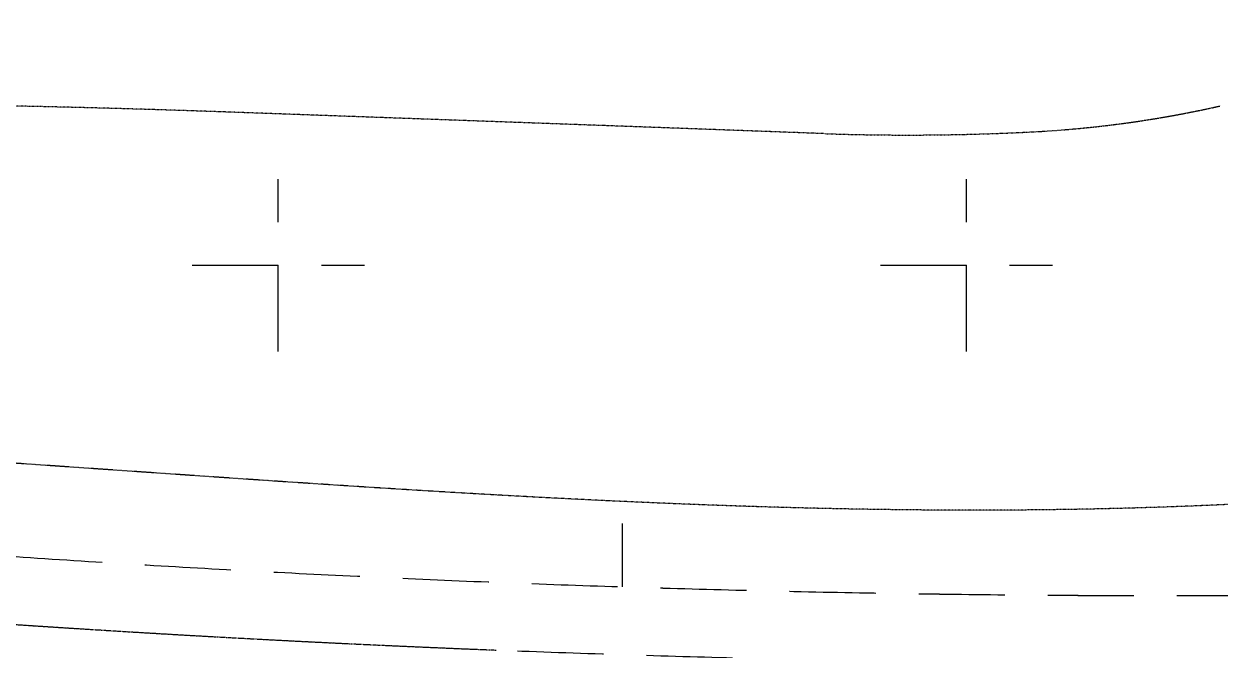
# Model space of a CAD drawing. Header units: millimetres. Extents: x 832728086 to 834530684, y 817551485 to 818349469.
# Drawn here: x 834236357 to 834245186, y 817902562 to 817907181 of the extents above; entities that cross this region are included whole.
import ezdxf

# ---------------------------------------------------------------- set-up
doc = ezdxf.new("R2010")
doc.units = ezdxf.units.MM
doc.header["$LTSCALE"] = 100
doc.linetypes.add('Hidden', pattern=[9.525, 6.35, -3.175])
doc.layers.add('+C-160', color=160, linetype='Hidden')

# ---------------------------------------------------------------- blocks, each defined once
blk = doc.blocks.new('A$C062A3D83')
at = {"layer": '+C-160'}
for p, q in [((-85098.3, -100495), (-85098.3, -99225)), ((-80018.3, -100495), (-80018.3, -99225)), ((-85733.3, -99860), (-84463.3, -99860)), ((-80653.3, -99860), (-79383.3, -99860)), ((-82558.3, -102231.1), (-82558.3, -101765))]:
    blk.add_line(p, q, dxfattribs=at)
at = {"layer": '+C-160', "ltscale": 3}
for centre, radius, start, end in [((-74852.1, -2177.8), 110471.5, 212.033848, 267.992832), ((-77705.6, -83599.3), 29000, 267.99283, 333.75706)]:
    blk.add_arc(centre, radius, start, end, dxfattribs=at)
at = {"layer": '+C-160', "ltscale": 0.01}
for centre, radius, start, end in [((-77172.1, -84417.6), 19474.5, 266.28516, 335.52166), ((-67419.5, 65791.6), 170000, 257.422242, 266.285156), ((-78477, 25125.6), 127922.1, 258.438576, 267.754431), ((-78477, 25125.6), 128222.1, 258.438576, 267.77331)]:
    blk.add_arc(centre, radius, start, end, dxfattribs=at)
at = {"layer": '+C-160', "ltscale": 5e-05}
for centre, radius, start, end in [((-89147.5, -200731.1), 102067.8, 87.946207, 92.783988), ((-79967.6, -90605.5), 8281.4, 272.69426, 282.6973), ((-231232, -4195881.5), 4099744, 87.9009548, 87.9627537), ((-80454.8, -80812.8), 18086.1, 268.0487, 272.77744)]:
    blk.add_arc(centre, radius, start, end, dxfattribs=at)
at = {"layer": '+C-160'}
for radius, start in [(127422.1, 258.44057), (127922.1, 258.438576)]:
    blk.add_arc((-78477, 25125.6), radius, start, 270.813277, dxfattribs=at)
blk.add_ellipse((-78477, 25125.6), major_axis=(13251.5, 126731.2), ratio=1, start_param=3.044028, end_param=3.259972, dxfattribs=at)
at = {"layer": '+C-160', "ltscale": 5e-05}
blk.add_spline([(-71285, -97190.6), (-72105.4, -98567.3), (-75421.7, -101226.3), (-77882.1, -101614), (-86100.1, -101385.1), (-91152.8, -101026), (-95205.4, -100723.8), (-97979.8, -101075.5, 0), (-98952.2, -102260.9, 0), (-99040.1, -102574.3)], degree=3, dxfattribs=at)

msp = doc.modelspace()

# ---------------------------------------------------------------- block references
at = {"layer": '+C-160', "ltscale": 5}
msp.add_blockref('A$C062A3D83', (834323333.3128, 818005260.0327), dxfattribs=at)

doc.saveas('drawing.dxf')
